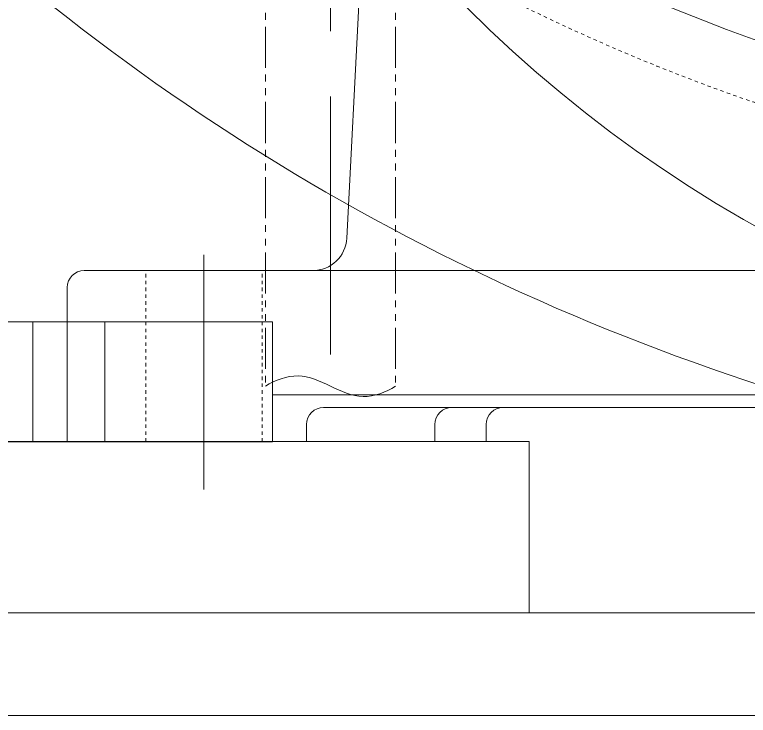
# Model space of a CAD drawing. Header units: inches. Extents: x 0 to 26418, y 0 to 20128.
# Drawn here: x 3658.2 to 3872.7, y 3246.8 to 3451.6 of the extents above; entities that cross this region are included whole.
import ezdxf

# ---------------------------------------------------------------- set-up
doc = ezdxf.new("R2010")
doc.units = ezdxf.units.IN
doc.header["$MEASUREMENT"] = 0
for name, pattern in [('ACAD_ISO02W100', [15, 12, -3]), ('CENTER', [50.8, 31.75, -6.35, 6.35, -6.35]), ('双点画线', [22, 12, -2, 2, -2, 2, -2]), ('虚线', [2, 1, -1])]:
    doc.linetypes.add(name, pattern=pattern)
for name, color, linetype, lineweight in [('CAXA1', 5, 'CENTER', 5), ('细实线层', 7, 'Continuous', 5), ('虚线层', 6, 'ACAD_ISO02W100', 5)]:
    doc.layers.add(name, color=color, linetype=linetype, lineweight=lineweight)

msp = doc.modelspace()

# ---------------------------------------------------------------- linework, layer by layer
at = {"color": 7, "lineweight": 5}
for p, q in [((3773.91, 3741.96), (3755.26, 3386.26)), ((4448.51, 3376.78), (3678.51, 3376.78)), ((3673.51, 3371.78), (3673.51, 3326.78)), ((3733.52, 3361.75), (3583.52, 3361.75)), ((3733.52, 3326.75), (3733.52, 3361.75)), ((4393.52, 3340.49), (3733.52, 3340.49)), ((3748.51, 3336.78), (4328.16, 3336.78)), ((3743.51, 3331.78), (3743.51, 3326.78)), ((3781.01, 3331.78), (3781.01, 3326.78)), ((3796.01, 3331.78), (3796.01, 3326.78)), ((3808.62, 3326.78), (3558.62, 3326.78)), ((3733.52, 3326.75), (3583.52, 3326.75)), ((3673.51, 3326.78), (3743.51, 3326.78)), ((3796.01, 3326.78), (3676.01, 3326.78)), ((3808.62, 3326.78), (3808.62, 3276.78)), ((4718.62, 3276.78), (3498.62, 3276.78)), ((4718.62, 3246.78), (3498.62, 3246.78))]:
    msp.add_line(p, q, dxfattribs=at)
msp.add_circle((4063.52, 3726.75), 386.26, dxfattribs=at)
for centre, radius, start, end in [((4063.52, 3726.79), 290, 148.6687, 31.3333), ((3745.28, 3386.78), 10, 270, 357), ((3678.51, 3371.78), 5, 90, 180), ((3748.51, 3331.78), 5, 90, 180), ((3786.01, 3331.78), 5, 90, 180), ((3801.01, 3331.78), 5, 90, 180)]:
    msp.add_arc(centre, radius, start, end, dxfattribs=at)
msp.add_open_spline([(4478.58, 4391.59), (4443.49, 4429.16), (4363.33, 4496.48), (4220.7, 4564.04), (4063.25, 4591.2), (3902.94, 4574.79), (3750.86, 4517.6), (3617.58, 4422.13), (3512.8, 4294.15), (3444.25, 4142.25), (3415.61, 3976.34), (3435.07, 3807.87), (3495.96, 3648.67), (3597.19, 3509.91), (3731.64, 3401.31), (3890.72, 3330.93), (4063.7, 3303.42), (4238.96, 3322.51), (4404.48, 3386.32), (4548.54, 3491.77), (4661.39, 3631.55), (4734.59, 3796.86), (4752.87, 3916.58), (4754.54, 3976.52)], degree=3, knots=[0, 0, 0, 0, 6187.666026, 12450.355458, 18783.77638, 25175.55398, 31622.065679, 38124.713595, 44683.237858, 51298.550922, 57973.870728, 64697.019294, 71462.748657, 78273.501796, 85129.278897, 92030.080145, 98977.285843, 105969.701152, 113006.622999, 120087.951186, 127214.495945, 134386.492849, 141603.663266, 141603.663266, 141603.663266, 141603.663266], dxfattribs=at)
at = {"layer": 'CAXA1', "linetype": 'CENTER', "lineweight": 5, "ltscale": 3}
for p, q in [((3750.51, 3580.05), (3750.51, 3352.28)), ((3713.51, 3312.81), (3713.51, 3381.41)), ((3663.52, 3361.75), (3663.52, 3326.75)), ((3684.52, 3361.75), (3684.52, 3326.75))]:
    msp.add_line(p, q, dxfattribs=at)
for radius in [565, 540]:
    msp.add_circle((4063.78, 3976.79), radius, dxfattribs=at)
at = {"layer": '细实线层', "color": 7, "linetype": '双点画线', "lineweight": 5}
for p, q in [((3731.51, 3580.05), (3731.51, 3342.98)), ((3769.51, 3580.05), (3769.51, 3342.98))]:
    msp.add_line(p, q, dxfattribs=at)
at = {"layer": '细实线层', "color": 7, "linetype": 'Continuous', "lineweight": 5}
msp.add_open_spline([(3731.51, 3342.98), (3734.32, 3344.75), (3741.17, 3347.36), (3750.51, 3342.98), (3759.86, 3338.59), (3766.71, 3341.2), (3769.51, 3342.98)], degree=3, dxfattribs=at)
at = {"layer": '虚线层', "color": 7, "linetype": '虚线', "lineweight": 5}
for p, q in [((3696.51, 3326.78), (3696.51, 3376.78)), ((3730.51, 3326.78), (3730.51, 3376.78))]:
    msp.add_line(p, q, dxfattribs=at)
for centre, radius, start, end in [((4063.25, 3976.79), 546, 236.556, 303.5084), ((4063.78, 3976.79), 582.5, 238.58501, 301.35579)]:
    msp.add_arc(centre, radius, start, end, dxfattribs=at)

doc.saveas('drawing.dxf')
